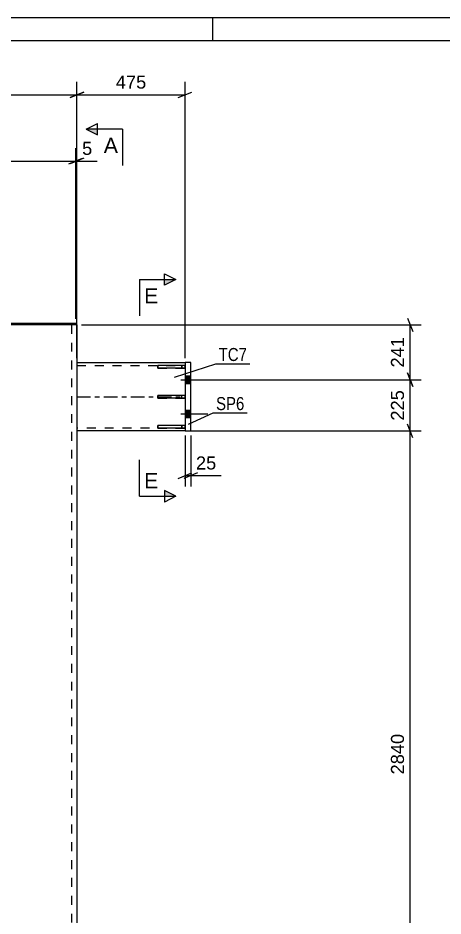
# Model space of a CAD drawing. Header units: millimetres. Extents: x 0 to 841, y 0 to 594.
# Drawn here: x 168.3 to 261.5, y 396.7 to 594 of the extents above; entities that cross this region are included whole.
import ezdxf

# ---------------------------------------------------------------- set-up
doc = ezdxf.new("R2010")
doc.units = ezdxf.units.MM
doc.linetypes.add('DXK_LINE_DOT2', pattern=[3.9198, 1.9599, -1.9599])
doc.linetypes.add('DXK_LINE_DOT3', pattern=[5.9187, 2.979, -0.9799, 0.9799, -0.9799])
doc.styles.add('Arial', font='ARIAL.TTF', dxfattribs={"height": 0.2})
doc.styles.add('Arial Narrow', font='ARIALN.TTF', dxfattribs={"height": 0.2})

# ---------------------------------------------------------------- blocks, each defined once
blk = doc.blocks.new('Unknown-284856987-1130')
at = {"color": 5, "linetype": 'Continuous'}
for p, q in [((841, 594), (0, 594)), ((211, 589), (211, 594)), ((836, 589), (5, 589))]:
    blk.add_line(p, q, dxfattribs=at)
blk = doc.blocks.new('Part-284856987-2574 - 2568')
at = {"color": 7, "linetype": 'DXK_LINE_DOT2'}
for p, q in [((204.93, 517.65), (198.93, 517.65)), ((198.93, 517.65), (198.93, 517.05)), ((198.93, 517.05), (204.93, 517.05)), ((204.18, 517.65), (204.18, 517.05)), ((204.93, 517.05), (204.93, 517.65))]:
    blk.add_line(p, q, dxfattribs=at)
blk = doc.blocks.new('Part-284856987-2704 - 2568')
at = {"color": 2, "linetype": 'Continuous'}
for p, q in [((204.93, 517.65), (198.93, 517.65)), ((198.93, 517.05), (198.93, 517.65)), ((204.93, 517.05), (198.93, 517.05)), ((204.93, 517.65), (204.93, 517.05))]:
    blk.add_line(p, q, dxfattribs=at)
at = {"color": 7, "linetype": 'DXK_LINE_DOT2'}
blk.add_line((204.18, 517.05), (204.18, 517.65), dxfattribs=at)
blk = doc.blocks.new('Part-284856987-2620 - 2568')
at = {"color": 7, "linetype": 'DXK_LINE_DOT2'}
for p, q in [((181.18, 518.28), (181.18, 503.28)), ((181.19, 518.28), (181.18, 518.28)), ((181.18, 518.28), (181.19, 518.28)), ((181.18, 517.68), (204.93, 517.68)), ((204.93, 518.28), (204.93, 503.28)), ((204.93, 503.88), (181.18, 503.88)), ((181.19, 503.28), (181.18, 503.28))]:
    blk.add_line(p, q, dxfattribs=at)
at = {"color": 2, "linetype": 'Continuous'}
for p, q in [((181.19, 518.28), (204.93, 518.28)), ((204.93, 503.28), (181.19, 503.28))]:
    blk.add_line(p, q, dxfattribs=at)
at = {"color": 7, "linetype": 'DXK_LINE_DOT3'}
blk.add_line((181.18, 510.78), (204.93, 510.78), dxfattribs=at)
blk = doc.blocks.new('Part-284856987-2652 - 2568')
at = {"color": 2, "linetype": 'Continuous'}
for p, q in [((204.93, 504.5), (198.93, 504.5)), ((198.93, 503.9), (198.93, 504.5)), ((204.93, 503.9), (198.93, 503.9)), ((204.93, 504.5), (204.93, 503.9))]:
    blk.add_line(p, q, dxfattribs=at)
at = {"color": 7, "linetype": 'DXK_LINE_DOT2'}
blk.add_line((204.18, 503.9), (204.18, 504.5), dxfattribs=at)
blk = doc.blocks.new('Part-284856987-2672 - 2568')
at = {"color": 2, "linetype": 'Continuous'}
for p, q in [((204.93, 511.08), (198.93, 511.08)), ((198.93, 510.48), (198.93, 511.08)), ((204.93, 511.08), (204.93, 510.48)), ((204.93, 510.48), (198.93, 510.48))]:
    blk.add_line(p, q, dxfattribs=at)
at = {"color": 7, "linetype": 'DXK_LINE_DOT2'}
blk.add_line((204.18, 510.48), (204.18, 511.08), dxfattribs=at)
blk = doc.blocks.new('Part-284856987-2678 - 2568')
at = {"color": 2, "linetype": 'Continuous'}
for p, q in [((204.93, 518.28), (204.93, 503.28)), ((206.18, 518.28), (204.93, 518.28)), ((206.18, 503.28), (206.18, 518.28)), ((204.93, 503.28), (206.18, 503.28))]:
    blk.add_line(p, q, dxfattribs=at)
blk = doc.blocks.new('Part-284856987-2682 - 2568')
at = {"color": 7, "linetype": 'DXK_LINE_DOT2'}
for p, q in [((204.93, 511.08), (198.93, 511.08)), ((198.93, 511.08), (198.93, 510.48)), ((204.18, 510.48), (204.18, 511.08)), ((204.93, 510.48), (204.93, 511.08)), ((198.93, 510.48), (204.93, 510.48))]:
    blk.add_line(p, q, dxfattribs=at)
blk = doc.blocks.new('Part-284856987-2683 - 2568')
at = {"color": 7, "linetype": 'DXK_LINE_DOT2'}
for p, q in [((204.93, 504.5), (198.93, 504.5)), ((198.93, 504.5), (198.93, 503.9)), ((198.93, 503.9), (204.93, 503.9)), ((204.18, 504.5), (204.18, 503.9)), ((204.93, 503.9), (204.93, 504.5))]:
    blk.add_line(p, q, dxfattribs=at)
blk = doc.blocks.new('Part-284856987-2719 - 2568')
at = {"color": 2, "linetype": 'Continuous'}
for p, q in [((131.44, 526.89), (146.64, 526.89)), ((131.44, 526.89), (131.44, 526.59)), ((180.94, 526.89), (165.64, 526.89)), ((180.94, 526.89), (180.94, 526.59)), ((131.44, 526.59), (132.57, 526.59)), ((180.94, 526.59), (179.81, 526.59))]:
    blk.add_line(p, q, dxfattribs=at)
at = {"color": 7, "linetype": 'DXK_LINE_DOT2'}
for p, q in [((165.64, 526.89), (146.64, 526.89)), ((179.81, 526.59), (132.57, 526.59))]:
    blk.add_line(p, q, dxfattribs=at)
blk = doc.blocks.new('Bolt-284856987-2744 - 2568')
at = {"linetype": 'Continuous'}
for points in [[(204.93, 515.35), (204.93, 513.7), (206.18, 513.7), (206.18, 515.35)], [(204.93, 515.35), (204.93, 513.7), (206.18, 513.7), (206.18, 515.35)], [(204.93, 507.85), (204.93, 506.2), (206.18, 506.2), (206.18, 507.85)], [(204.93, 507.85), (204.93, 506.2), (206.18, 506.2), (206.18, 507.85)]]:
    blk.add_hatch(color=1, dxfattribs=at).paths.add_polyline_path(points)
at = {"color": 1, "linetype": 'Continuous'}
for p, q in [((204.93, 515.35), (206.18, 515.35)), ((204.93, 515.35), (206.18, 515.35)), ((203.98, 514.53), (209.93, 514.53)), ((203.98, 514.53), (209.93, 514.53)), ((204.93, 513.7), (206.18, 513.7)), ((204.93, 513.7), (206.18, 513.7)), ((203.98, 507.03), (209.93, 507.03)), ((203.98, 507.03), (209.93, 507.03)), ((204.93, 507.85), (206.18, 507.85)), ((204.93, 507.85), (206.18, 507.85)), ((204.93, 506.2), (206.18, 506.2)), ((204.93, 506.2), (206.18, 506.2))]:
    blk.add_line(p, q, dxfattribs=at)
blk = doc.blocks.new('Part-284856987-2778 - 2568')
at = {"color": 2, "linetype": 'Continuous'}
for p, q in [((179.81, 526.59), (165.64, 526.59)), ((181.19, 526.59), (180.94, 526.59)), ((181.19, 526.59), (181.19, 299.34))]:
    blk.add_line(p, q, dxfattribs=at)
at = {"color": 7, "linetype": 'DXK_LINE_DOT2'}
for p, q in [((180.94, 526.59), (179.64, 526.59)), ((179.99, 526.59), (179.99, 299.34))]:
    blk.add_line(p, q, dxfattribs=at)
blk = doc.blocks.new('StraightDimension-284856987-2856 - 2568')
at = {"color": 7, "linetype": 'Continuous'}
for p, q in [((131.18, 519.28), (131.18, 579.98)), ((181.18, 519.28), (181.18, 579.98)), ((132.68, 577.73), (129.68, 576.53)), ((131.18, 577.13), (181.18, 577.13)), ((179.68, 576.53), (182.68, 577.73))]:
    blk.add_line(p, q, dxfattribs=at)
at = {"color": 0}
blk.add_wipeout([(161.23, 577.88), (161.23, 582.08), (151.14, 582.08), (151.14, 577.88)], dxfattribs=at)
at = {"color": 3, "style": 'Arial'}
blk.add_text('1000', height=2.865, dxfattribs=at).set_placement((151.74, 578.48))
blk = doc.blocks.new('StraightDimension-284856987-3192 - 2568')
at = {"color": 7, "linetype": 'Continuous'}
for p, q in [((253.72, 528.09), (254.92, 525.09)), ((182.19, 526.59), (256.72, 526.59)), ((254.32, 514.53), (254.32, 526.59)), ((254.92, 513.03), (253.72, 516.03)), ((207.18, 514.53), (256.72, 514.53))]:
    blk.add_line(p, q, dxfattribs=at)
at = {"color": 0}
blk.add_wipeout([(253.57, 524.5), (249.37, 524.5), (249.37, 516.62), (253.57, 516.62)], dxfattribs=at)
at = {"color": 3, "style": 'Arial'}
blk.add_text('241', height=2.865, rotation=90.0002, dxfattribs=at).set_placement((252.97, 517.22))
blk = doc.blocks.new('StraightDimension-284856987-2864 - 2568')
at = {"color": 7, "linetype": 'Continuous'}
for p, q in [((181.18, 519.28), (181.18, 579.98)), ((204.93, 519.28), (204.93, 579.98)), ((182.68, 577.73), (179.68, 576.53)), ((181.18, 577.13), (204.93, 577.13)), ((203.43, 576.53), (206.43, 577.73))]:
    blk.add_line(p, q, dxfattribs=at)
at = {"color": 0}
blk.add_wipeout([(196.99, 577.88), (196.99, 582.08), (189.12, 582.08), (189.12, 577.88)], dxfattribs=at)
at = {"color": 3, "style": 'Arial'}
blk.add_text('475', height=2.865, dxfattribs=at).set_placement((189.72, 578.48))
blk = doc.blocks.new('StraightDimension-284856987-3208 - 2568')
at = {"color": 7, "linetype": 'Continuous'}
for p, q in [((205.93, 503.28), (256.72, 503.28)), ((254.92, 501.78), (253.72, 504.78)), ((254.32, 361.28), (254.32, 503.28)), ((208.62, 361.28), (256.72, 361.28)), ((253.72, 362.78), (254.92, 359.78))]:
    blk.add_line(p, q, dxfattribs=at)
at = {"color": 0}
blk.add_wipeout([(253.57, 437.32), (249.37, 437.32), (249.37, 427.23), (253.57, 427.23)], dxfattribs=at)
at = {"color": 3, "style": 'Arial'}
blk.add_text('2840', height=2.865, rotation=90.0002, dxfattribs=at).set_placement((252.97, 427.83))
blk = doc.blocks.new('StraightDimension-284856987-2957 - 2568')
at = {"color": 7, "linetype": 'Continuous'}
for p, q in [((131.44, 527.89), (131.44, 565.42)), ((180.94, 527.89), (180.94, 565.42)), ((132.94, 563.17), (129.94, 561.97)), ((131.44, 562.57), (180.94, 562.57)), ((179.44, 561.97), (182.44, 563.17))]:
    blk.add_line(p, q, dxfattribs=at)
at = {"color": 0}
blk.add_wipeout([(160.13, 563.32), (160.13, 567.52), (152.25, 567.52), (152.25, 563.32)], dxfattribs=at)
at = {"color": 3, "style": 'Arial'}
blk.add_text('990', height=2.865, dxfattribs=at).set_placement((152.85, 563.92))
blk = doc.blocks.new('StraightDimension-284856987-2967 - 2568')
at = {"color": 7, "linetype": 'Continuous'}
for p, q in [((180.94, 527.89), (180.94, 565.42)), ((181.19, 527.59), (181.19, 565.42)), ((179.44, 561.97), (182.44, 563.17)), ((182.69, 563.17), (179.69, 561.97)), ((180.94, 562.57), (181.19, 562.57))]:
    blk.add_line(p, q, dxfattribs=at)
at = {"color": 0}
blk.add_wipeout([(185.14, 563.32), (185.14, 567.52), (181.72, 567.52), (181.72, 563.32)], dxfattribs=at)
at = {"color": 7, "linetype": 'Continuous'}
blk.add_line((181.19, 562.57), (185.66, 562.57), dxfattribs=at)
blk.add_line((181.19, 562.57), (185.66, 562.57), dxfattribs=at)
at = {"color": 3, "style": 'Arial'}
blk.add_text('5', height=2.87, dxfattribs=at).set_placement((182.32, 563.92))
blk = doc.blocks.new('StraightDimension-284856987-3201 - 2568')
at = {"color": 7, "linetype": 'Continuous'}
for p, q in [((253.72, 516.03), (254.92, 513.03)), ((207.18, 514.53), (256.72, 514.53)), ((254.32, 503.28), (254.32, 514.53)), ((205.93, 503.28), (256.72, 503.28)), ((254.92, 501.78), (253.72, 504.78))]:
    blk.add_line(p, q, dxfattribs=at)
at = {"color": 0}
blk.add_wipeout([(253.57, 512.84), (249.37, 512.84), (249.37, 504.96), (253.57, 504.96)], dxfattribs=at)
at = {"color": 3, "style": 'Arial'}
blk.add_text('225', height=2.865, rotation=90.0002, dxfattribs=at).set_placement((252.97, 505.56))
blk = doc.blocks.new('StraightDimension-284856987-10396 - 2568')
at = {"color": 7, "linetype": 'Continuous'}
for p, q in [((204.93, 502.28), (204.93, 491.06)), ((206.18, 502.28), (206.18, 491.06)), ((203.43, 492.86), (206.43, 494.06)), ((207.68, 494.06), (204.68, 492.86)), ((204.93, 493.46), (206.18, 493.46))]:
    blk.add_line(p, q, dxfattribs=at)
at = {"color": 0}
blk.add_wipeout([(212.36, 494.21), (212.36, 498.41), (206.71, 498.41), (206.71, 494.21)], dxfattribs=at)
at = {"color": 7, "linetype": 'Continuous'}
blk.add_line((206.18, 493.46), (212.88, 493.46), dxfattribs=at)
blk.add_line((206.18, 493.46), (212.88, 493.46), dxfattribs=at)
at = {"color": 3, "style": 'Arial'}
blk.add_text('25', height=2.865, dxfattribs=at).set_placement((207.31, 494.81))
blk = doc.blocks.new('Mark-284856987-2616 - 2568')
at = {"color": 0}
blk.add_wipeout([(218.5, 518.64), (218.5, 521.64), (212.3, 521.64), (212.3, 518.64)], dxfattribs=at)
blk.add_wipeout([(218.5, 518.64), (218.5, 521.64), (212.3, 521.64), (212.3, 518.64)], dxfattribs=at)
at = {"color": 30, "linetype": 'Continuous'}
for p, q in [((202.62, 515.07), (211.7, 518.04)), ((211.7, 518.04), (219.1, 518.04))]:
    blk.add_line(p, q, dxfattribs=at)
at = {"color": 3, "style": 'Arial Narrow'}
blk.add_text('TC7', height=2.863, dxfattribs=at).set_placement((212.3, 518.64))
blk = doc.blocks.new('Mark-284856987-2674 - 2568')
at = {"color": 0}
blk.add_wipeout([(217.93, 507.86), (217.93, 510.86), (211.72, 510.86), (211.72, 507.86)], dxfattribs=at)
blk.add_wipeout([(217.93, 507.86), (217.93, 510.86), (211.72, 510.86), (211.72, 507.86)], dxfattribs=at)
at = {"color": 30, "linetype": 'Continuous'}
for p, q in [((205.66, 504.74), (211.12, 507.26)), ((211.12, 507.26), (218.53, 507.26))]:
    blk.add_line(p, q, dxfattribs=at)
at = {"color": 3, "style": 'Arial Narrow'}
blk.add_text('SP6', height=2.863, dxfattribs=at).set_placement((211.72, 507.86))
blk = doc.blocks.new('SectionMark-284856987-3265 - 2568')
at = {"linetype": 'Continuous'}
blk.add_hatch(color=6, dxfattribs=at).paths.add_polyline_path([(185.69, 569.59), (185.69, 568.34), (183.19, 569.59)])
at = {"color": 6, "linetype": 'Continuous'}
for p, q in [((183.19, 569.59), (185.69, 570.84)), ((185.69, 568.34), (185.69, 570.84)), ((191.19, 569.59), (183.19, 569.59)), ((183.19, 569.59), (185.69, 568.34)), ((191.19, 569.59), (191.19, 561.59))]:
    blk.add_line(p, q, dxfattribs=at)
at = {"color": 0, "linetype": 'Continuous'}
blk.add_wipeout([(190.19, 564.34), (190.19, 567.84), (187.08, 567.84), (187.08, 564.34)], dxfattribs=at)
at = {"color": 3, "linetype": 'Continuous', "style": 'Arial'}
blk.add_text('A', height=3.34, dxfattribs=at).set_placement((187.08, 564.34))
blk = doc.blocks.new('SectionMark-284856987-11159 - 2568')
at = {"linetype": 'Continuous'}
for points in [[(200.43, 535.29), (200.43, 536.54), (202.93, 536.54)], [(200.43, 488.92), (200.43, 490.17), (202.93, 488.92)]]:
    blk.add_hatch(color=6, dxfattribs=at).paths.add_polyline_path(points)
at = {"color": 6, "linetype": 'Continuous'}
for p, q in [((200.43, 535.29), (200.43, 537.79)), ((200.43, 537.79), (202.93, 536.54)), ((194.93, 536.54), (194.93, 528.54)), ((194.93, 536.54), (202.93, 536.54)), ((202.93, 536.54), (200.43, 535.29)), ((194.93, 488.92), (194.93, 496.92)), ((202.93, 488.92), (200.43, 490.17)), ((200.43, 490.17), (200.43, 487.67)), ((194.93, 488.92), (202.93, 488.92)), ((202.93, 488.92), (200.43, 487.67))]:
    blk.add_line(p, q, dxfattribs=at)
at = {"color": 0, "linetype": 'Continuous'}
for points in [[(199.04, 531.29), (199.04, 534.79), (195.93, 534.79), (195.93, 531.29)], [(199.04, 490.67), (199.04, 494.17), (195.93, 494.17), (195.93, 490.67)]]:
    blk.add_wipeout(points, dxfattribs=at)
at = {"color": 3, "linetype": 'Continuous', "style": 'Arial'}
for p in [(195.93, 531.29), (195.93, 490.67)]:
    blk.add_text('E', height=3.34, dxfattribs=at).set_placement(p)

msp = doc.modelspace()

# ---------------------------------------------------------------- block references
for name in ['Unknown-284856987-1130', 'Part-284856987-2719 - 2568', 'Part-284856987-2778 - 2568', 'Part-284856987-2620 - 2568', 'Part-284856987-2574 - 2568', 'Part-284856987-2704 - 2568', 'Part-284856987-2678 - 2568', 'Bolt-284856987-2744 - 2568', 'Part-284856987-2672 - 2568', 'Part-284856987-2682 - 2568', 'Part-284856987-2652 - 2568', 'Part-284856987-2683 - 2568']:
    msp.add_blockref(name, (0, 0))

# ---------------------------------------------------------------- next in the draw order: block references
for name in ['StraightDimension-284856987-2856 - 2568', 'StraightDimension-284856987-3208 - 2568']:
    msp.add_blockref(name, (0, 0))

# ---------------------------------------------------------------- next in the draw order: block references
msp.add_blockref('StraightDimension-284856987-3192 - 2568', (0, 0))

# ---------------------------------------------------------------- next in the draw order: block references
for name in ['StraightDimension-284856987-2864 - 2568', 'StraightDimension-284856987-3201 - 2568']:
    msp.add_blockref(name, (0, 0))

# ---------------------------------------------------------------- next in the draw order: block references
for name in ['StraightDimension-284856987-2957 - 2568', 'Mark-284856987-2616 - 2568', 'Mark-284856987-2674 - 2568', 'StraightDimension-284856987-10396 - 2568']:
    msp.add_blockref(name, (0, 0))

# ---------------------------------------------------------------- next in the draw order: block references
for name in ['StraightDimension-284856987-2967 - 2568', 'SectionMark-284856987-11159 - 2568']:
    msp.add_blockref(name, (0, 0))

# ---------------------------------------------------------------- next in the draw order: block references
msp.add_blockref('SectionMark-284856987-3265 - 2568', (0, 0))

doc.saveas('drawing.dxf')
